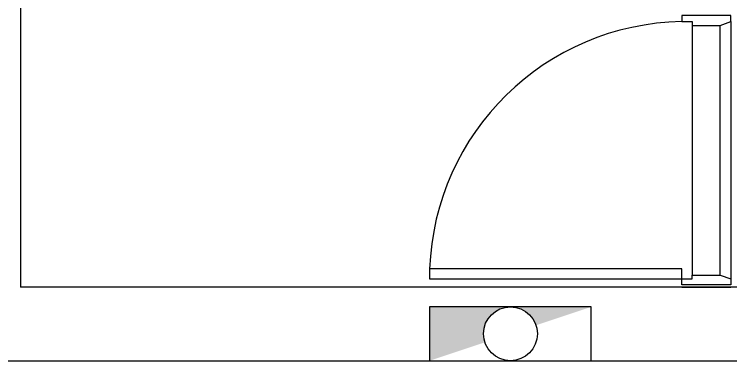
# Model space of a CAD drawing. Header units: millimetres. Extents: x -38475 to 94728, y -31127 to 90245.
# Drawn here: x -750 to 2175, y -8005 to -6590 of the extents above; entities that cross this region are included whole.
import ezdxf

# ---------------------------------------------------------------- set-up
doc = ezdxf.new("R2010")
doc.units = ezdxf.units.MM
doc.layers.add('e-plan', color=9, linetype='Continuous')

# ---------------------------------------------------------------- blocks, each defined once
blk = doc.blocks.new('Xref-지하2층')
at = {"layer": 'e-plan', "linetype": 'Continuous'}
h = blk.add_hatch(color=256, dxfattribs=at)
edge = h.paths.add_edge_path()
edge.add_line((4470.776995562133, 4119.999999999127), (4470.776995562133, 3899.999999999127))
edge.add_line((4470.776995562133, 3899.999999999127), (4696.421832776105, 3975.214945737564))
edge.add_arc((4800.776995562133, 4009.999999999127), 110, 18.434948822920603, 198.4349488229227, ccw=False)
edge.add_line((4905.132158347173, 4044.785054260574), (5130.776995562162, 4119.999999998312))
edge.add_line((5130.776995562133, 4119.999999999127), (4470.776995562133, 4119.999999999127))
at = {"layer": 'e-plan'}
for p, q in [((2800.000003420282, 10400.00000004662), (2800.000003420282, 4199.998131747416)), ((5543.000003466615, 5269.999999999127), (5543.000003466615, 4249.999999999127)), ((5657.000003466608, 4249.999999999127), (5657.000003466608, 5269.999999999127)), ((5700.000003466615, 5284.999999999127), (5700.000003466608, 4234.999999999127)), ((9599.999973876867, 4199.999999999127), (2800.000003420268, 4199.999999999127)), ((5500.000003466608, 4199.999999999127), (5700.000003466601, 4199.999999999127)), ((-399.9999967268668, 3899.999999999127), (9899.999973441882, 3899.999999999127))]:
    blk.add_line(p, q, dxfattribs=at)
at = {"layer": 'e-plan', "linetype": 'Continuous'}
for p, q in [((5130.776995562104, 4119.999999999127), (4470.776995562104, 4119.999999999127)), ((4470.776995562104, 4119.999999999127), (4470.776995562104, 3899.999999999127)), ((5130.776995562104, 3899.999999999127), (5130.776995562104, 4119.999999999127)), ((4470.776995562104, 3899.999999999127), (5130.776995562104, 3899.999999999127))]:
    blk.add_line(p, q, dxfattribs=at)
at = {"layer": 'e-plan'}
for points in [[(5500.000003466615, 5309.999999999127), (5500.000003466615, 5284.999999999127), (5543.000003466615, 5284.999999999127), (5543.000003466615, 5269.999999999127), (5657.000003466615, 5269.999999999127), (5700.000003466615, 5284.999999999127), (5700.000003466615, 5309.999999999127)], [(5500.000003466608, 4234.999999999127), (5500.000003466608, 4274.999999999127), (4470.776995562104, 4274.999999999127), (4470.776995562104, 4234.999999999127)], [(5500.000003466608, 4209.999999999127), (5500.000003466608, 4234.999999999127), (5543.000003466608, 4234.999999999127), (5543.000003466608, 4249.999999999127), (5657.000003466608, 4249.999999999127), (5700.000003466608, 4234.999999999127), (5700.000003466608, 4209.999999999127)]]:
    blk.add_lwpolyline(points, close=True, dxfattribs=at)
at = {"layer": 'e-plan', "linetype": 'Continuous'}
blk.add_circle((4800.776995562104, 4009.999999999127), 110, dxfattribs=at)
at = {"layer": 'e-plan'}
blk.add_arc((5517.495803886784, 4237.765266995033), 1047.380871050497, 90.95713238230137, 177.9626869850489, dxfattribs=at)
blk = doc.blocks.new('A$C61602750')
at = {"layer": 'e-plan'}
blk.add_blockref('Xref-지하2층', (-3525.000000000218, -11905.00000004651), dxfattribs=at)

msp = doc.modelspace()

# ---------------------------------------------------------------- block references
at = {"layer": 'e-plan'}
msp.add_blockref('A$C61602750', (0, 0), dxfattribs=at)

doc.saveas('drawing.dxf')
